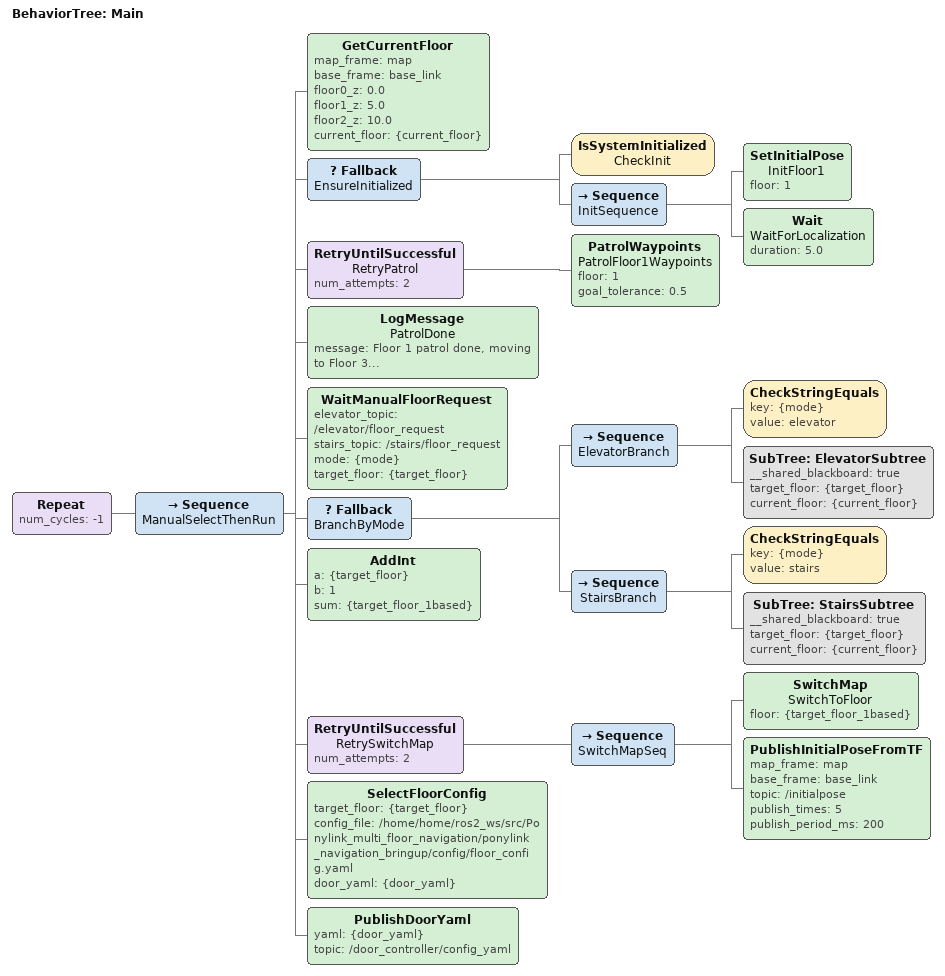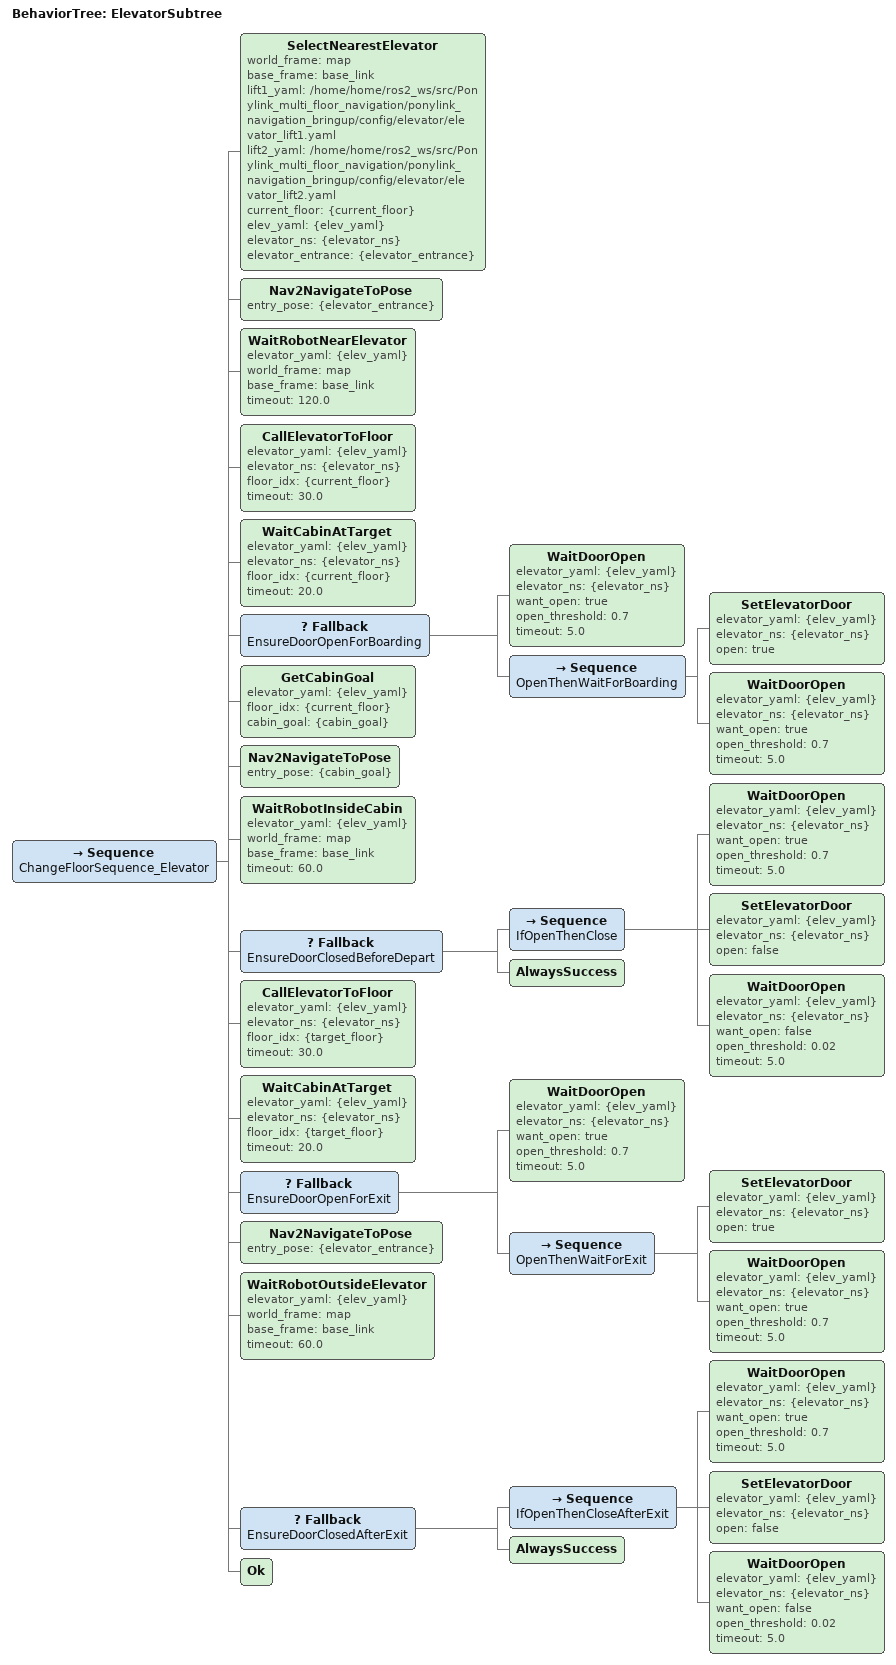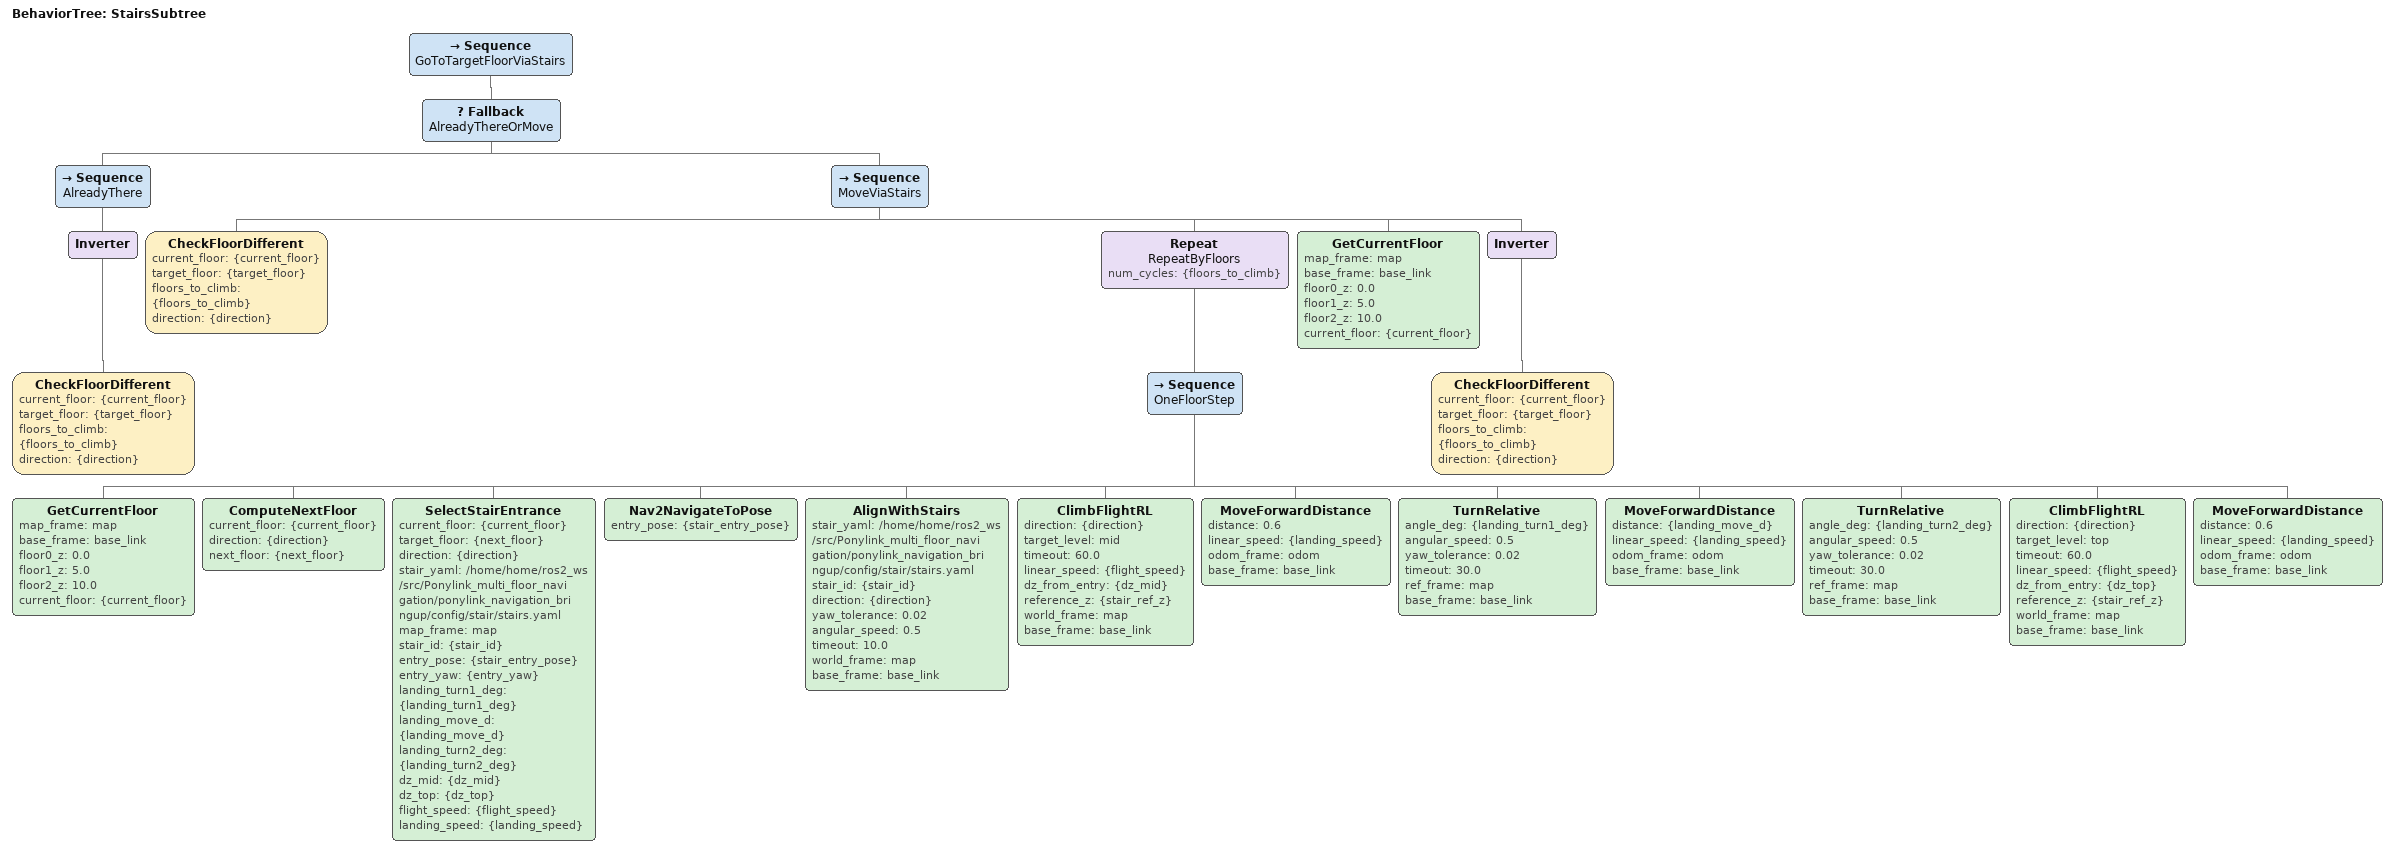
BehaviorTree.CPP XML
<?xml version="1.0"?>
<root main_tree_to_execute="Main">

  <BehaviorTree ID="Main">
    <Repeat num_cycles="-1">
      <Sequence name="ManualSelectThenRun">
        <GetCurrentFloor
            map_frame="map"
            base_frame="base_link"
            floor0_z="0.0"
            floor1_z="5.0"
            floor2_z="10.0"
            current_floor="{current_floor}"/>

        <Fallback name="EnsureInitialized">
            <IsSystemInitialized name="CheckInit"/>
            <Sequence name="InitSequence">
                <SetInitialPose name="InitFloor1" floor="1"/>
                <Wait name="WaitForLocalization" duration="5.0"/>
            </Sequence>
        </Fallback>

        <RetryUntilSuccessful name="RetryPatrol" num_attempts="2">
            <PatrolWaypoints name="PatrolFloor1Waypoints"
                            floor="1"
                            goal_tolerance="0.5"/>
        </RetryUntilSuccessful>

        <LogMessage name="PatrolDone" message="Floor 1 patrol done, moving to Floor 3..."/>

        <WaitManualFloorRequest
          elevator_topic="/elevator/floor_request"
          stairs_topic="/stairs/floor_request"
          mode="{mode}"
          target_floor="{target_floor}" />

        <Fallback name="BranchByMode">

          <Sequence name="ElevatorBranch">
            <CheckStringEquals key="{mode}" value="elevator"/>

            <SubTree ID="ElevatorSubtree" __shared_blackboard="true" target_floor="{target_floor}" current_floor="{current_floor}"/>
          </Sequence>

          <Sequence name="StairsBranch">
            <CheckStringEquals key="{mode}" value="stairs"/>
            <SubTree ID="StairsSubtree" __shared_blackboard="true" target_floor="{target_floor}" current_floor="{current_floor}"/>
          </Sequence>

        </Fallback>

        <AddInt a="{target_floor}" b="1" sum="{target_floor_1based}"/>

        <RetryUntilSuccessful name="RetrySwitchMap" num_attempts="2">
          <Sequence name="SwitchMapSeq">
            <SwitchMap name="SwitchToFloor" floor="{target_floor_1based}"/>

            <PublishInitialPoseFromTF map_frame="map" base_frame="base_link" topic="/initialpose" publish_times="5" publish_period_ms="200" />
          </Sequence>
        </RetryUntilSuccessful>

        <SelectFloorConfig
          target_floor="{target_floor}"
          config_file="/home/home/ros2_ws/src/Ponylink_multi_floor_navigation/ponylink_navigation_bringup/config/floor_config.yaml"
          door_yaml="{door_yaml}" />

        <PublishDoorYaml yaml="{door_yaml}" topic="/door_controller/config_yaml"/>
      </Sequence>
    </Repeat>
  </BehaviorTree>

  <BehaviorTree ID="ElevatorSubtree">
    <Sequence name="ChangeFloorSequence_Elevator">

      <SelectNearestElevator
          world_frame="map"
          base_frame="base_link"
          lift1_yaml="/home/home/ros2_ws/src/Ponylink_multi_floor_navigation/ponylink_navigation_bringup/config/elevator/elevator_lift1.yaml"
          lift2_yaml="/home/home/ros2_ws/src/Ponylink_multi_floor_navigation/ponylink_navigation_bringup/config/elevator/elevator_lift2.yaml"
          current_floor="{current_floor}"
          elev_yaml="{elev_yaml}"
          elevator_ns="{elevator_ns}"
          elevator_entrance="{elevator_entrance}"/>

      <!-- NavigateToElevatorEntrance -->
      <Nav2NavigateToPose
          entry_pose="{elevator_entrance}"/>

      <!-- ElevatorSequence -->
      <WaitRobotNearElevator
          elevator_yaml="{elev_yaml}"
          world_frame="map"
          base_frame="base_link"
          timeout="120.0"/>

      <CallElevatorToFloor
          elevator_yaml="{elev_yaml}"
          elevator_ns="{elevator_ns}"
          floor_idx="{current_floor}"
          timeout="30.0"/>

      <WaitCabinAtTarget
          elevator_yaml="{elev_yaml}"
          elevator_ns="{elevator_ns}"
          floor_idx="{current_floor}"
          timeout="20.0"/>

      <Fallback name="EnsureDoorOpenForBoarding">
        <WaitDoorOpen
            elevator_yaml="{elev_yaml}"
            elevator_ns="{elevator_ns}"
            want_open="true"
            open_threshold="0.7"
            timeout="5.0"/>
        <Sequence name="OpenThenWaitForBoarding">
          <SetElevatorDoor
              elevator_yaml="{elev_yaml}"
              elevator_ns="{elevator_ns}"
              open="true"/>
          <WaitDoorOpen
              elevator_yaml="{elev_yaml}"
              elevator_ns="{elevator_ns}"
              want_open="true"
              open_threshold="0.7"
              timeout="5.0"/>
        </Sequence>
      </Fallback>

      <GetCabinGoal
        elevator_yaml="{elev_yaml}"
        floor_idx="{current_floor}"
        cabin_goal="{cabin_goal}"/>

      <Nav2NavigateToPose entry_pose="{cabin_goal}"/>

      <WaitRobotInsideCabin
          elevator_yaml="{elev_yaml}"
          world_frame="map"
          base_frame="base_link"
          timeout="60.0"/>

      <Fallback name="EnsureDoorClosedBeforeDepart">
        <Sequence name="IfOpenThenClose">
          <WaitDoorOpen
              elevator_yaml="{elev_yaml}"
              elevator_ns="{elevator_ns}"
              want_open="true"
              open_threshold="0.7"
              timeout="5.0"/>
          <SetElevatorDoor
              elevator_yaml="{elev_yaml}"
              elevator_ns="{elevator_ns}"
              open="false"/>
          <WaitDoorOpen
              elevator_yaml="{elev_yaml}"
              elevator_ns="{elevator_ns}"
              want_open="false"
              open_threshold="0.02"
              timeout="5.0"/>
        </Sequence>
        <AlwaysSuccess/>
      </Fallback>

      <CallElevatorToFloor
          elevator_yaml="{elev_yaml}"
          elevator_ns="{elevator_ns}"
          floor_idx="{target_floor}"
          timeout="30.0"/>

      <WaitCabinAtTarget
          elevator_yaml="{elev_yaml}"
          elevator_ns="{elevator_ns}"
          floor_idx="{target_floor}"
          timeout="20.0"/>

      <Fallback name="EnsureDoorOpenForExit">
        <WaitDoorOpen
            elevator_yaml="{elev_yaml}"
            elevator_ns="{elevator_ns}"
            want_open="true"
            open_threshold="0.7"
            timeout="5.0"/>
        <Sequence name="OpenThenWaitForExit">
          <SetElevatorDoor
              elevator_yaml="{elev_yaml}"
              elevator_ns="{elevator_ns}"
              open="true"/>
          <WaitDoorOpen
              elevator_yaml="{elev_yaml}"
              elevator_ns="{elevator_ns}"
              want_open="true"
              open_threshold="0.7"
              timeout="5.0"/>
        </Sequence>
      </Fallback>

      <Nav2NavigateToPose entry_pose="{elevator_entrance}"/>

      <WaitRobotOutsideElevator
          elevator_yaml="{elev_yaml}"
          world_frame="map"
          base_frame="base_link"
          timeout="60.0"/>

      <Fallback name="EnsureDoorClosedAfterExit">
        <Sequence name="IfOpenThenCloseAfterExit">
          <WaitDoorOpen
              elevator_yaml="{elev_yaml}"
              elevator_ns="{elevator_ns}"
              want_open="true"
              open_threshold="0.7"
              timeout="5.0"/>
          <SetElevatorDoor
              elevator_yaml="{elev_yaml}"
              elevator_ns="{elevator_ns}"
              open="false"/>
          <WaitDoorOpen
              elevator_yaml="{elev_yaml}"
              elevator_ns="{elevator_ns}"
              want_open="false"
              open_threshold="0.02"
              timeout="5.0"/>
        </Sequence>
        <AlwaysSuccess/>
      </Fallback>

      <Ok/>

    </Sequence>
  </BehaviorTree>

  <BehaviorTree ID="StairsSubtree">
    <Sequence name="GoToTargetFloorViaStairs">

      <Fallback name="AlreadyThereOrMove">

        <Sequence name="AlreadyThere">
          <Inverter>
            <CheckFloorDifferent
                current_floor="{current_floor}"
                target_floor="{target_floor}"
                floors_to_climb="{floors_to_climb}"
                direction="{direction}"/>
          </Inverter>
        </Sequence>

        <Sequence name="MoveViaStairs">

          <CheckFloorDifferent
              current_floor="{current_floor}"
              target_floor="{target_floor}"
              floors_to_climb="{floors_to_climb}"
              direction="{direction}"/>

          <Repeat name="RepeatByFloors" num_cycles="{floors_to_climb}">

            <Sequence name="OneFloorStep">

              <GetCurrentFloor
                  map_frame="map"
                  base_frame="base_link"
                  floor0_z="0.0"
                  floor1_z="5.0"
                  floor2_z="10.0"
                  current_floor="{current_floor}"/>

              <ComputeNextFloor
                  current_floor="{current_floor}"
                  direction="{direction}"
                  next_floor="{next_floor}"/>

              <SelectStairEntrance
                  current_floor="{current_floor}"
                  target_floor="{next_floor}"
                  direction="{direction}"
                  stair_yaml="/home/home/ros2_ws/src/Ponylink_multi_floor_navigation/ponylink_navigation_bringup/config/stair/stairs.yaml"
                  map_frame="map"
                  stair_id="{stair_id}"
                  entry_pose="{stair_entry_pose}"
                  entry_yaw="{entry_yaw}"
                  landing_turn1_deg="{landing_turn1_deg}"
                  landing_move_d="{landing_move_d}"
                  landing_turn2_deg="{landing_turn2_deg}"
                  dz_mid="{dz_mid}"
                  dz_top="{dz_top}"
                  flight_speed="{flight_speed}"
                  landing_speed="{landing_speed}"/>

              <Nav2NavigateToPose
                  entry_pose="{stair_entry_pose}"/>

              <AlignWithStairs
                  stair_yaml="/home/home/ros2_ws/src/Ponylink_multi_floor_navigation/ponylink_navigation_bringup/config/stair/stairs.yaml"
                  stair_id="{stair_id}"
                  direction="{direction}"
                  yaw_tolerance="0.02"
                  angular_speed="0.5"
                  timeout="10.0"
                  world_frame="map"
                  base_frame="base_link"/>

              <ClimbFlightRL
                  direction="{direction}"
                  target_level="mid"
                  timeout="60.0"
                  linear_speed="{flight_speed}"
                  dz_from_entry="{dz_mid}"
                  reference_z="{stair_ref_z}"
                  world_frame="map"
                  base_frame="base_link"/>

              <MoveForwardDistance
                  distance="0.6"
                  linear_speed="{landing_speed}"
                  odom_frame="odom"
                  base_frame="base_link"/>

              <TurnRelative
                  angle_deg="{landing_turn1_deg}"
                  angular_speed="0.5"
                  yaw_tolerance="0.02"
                  timeout="30.0"
                  ref_frame="map"
                  base_frame="base_link"/>

              <MoveForwardDistance
                  distance="{landing_move_d}"
                  linear_speed="{landing_speed}"
                  odom_frame="odom"
                  base_frame="base_link"/>

              <TurnRelative
                  angle_deg="{landing_turn2_deg}"
                  angular_speed="0.5"
                  yaw_tolerance="0.02"
                  timeout="30.0"
                  ref_frame="map"
                  base_frame="base_link"/>

              <ClimbFlightRL
                  direction="{direction}"
                  target_level="top"
                  timeout="60.0"
                  linear_speed="{flight_speed}"
                  dz_from_entry="{dz_top}"
                  reference_z="{stair_ref_z}"
                  world_frame="map"
                  base_frame="base_link"/>

              <MoveForwardDistance
                  distance="0.6"
                  linear_speed="{landing_speed}"
                  odom_frame="odom"
                  base_frame="base_link"/>

            </Sequence>
          </Repeat>

          <GetCurrentFloor
              map_frame="map"
              base_frame="base_link"
              floor0_z="0.0"
              floor1_z="5.0"
              floor2_z="10.0"
              current_floor="{current_floor}"/>

          <Inverter>
            <CheckFloorDifferent
                current_floor="{current_floor}"
                target_floor="{target_floor}"
                floors_to_climb="{floors_to_climb}"
                direction="{direction}"/>
          </Inverter>

        </Sequence>
      </Fallback>

    </Sequence>
  </BehaviorTree>

</root>
